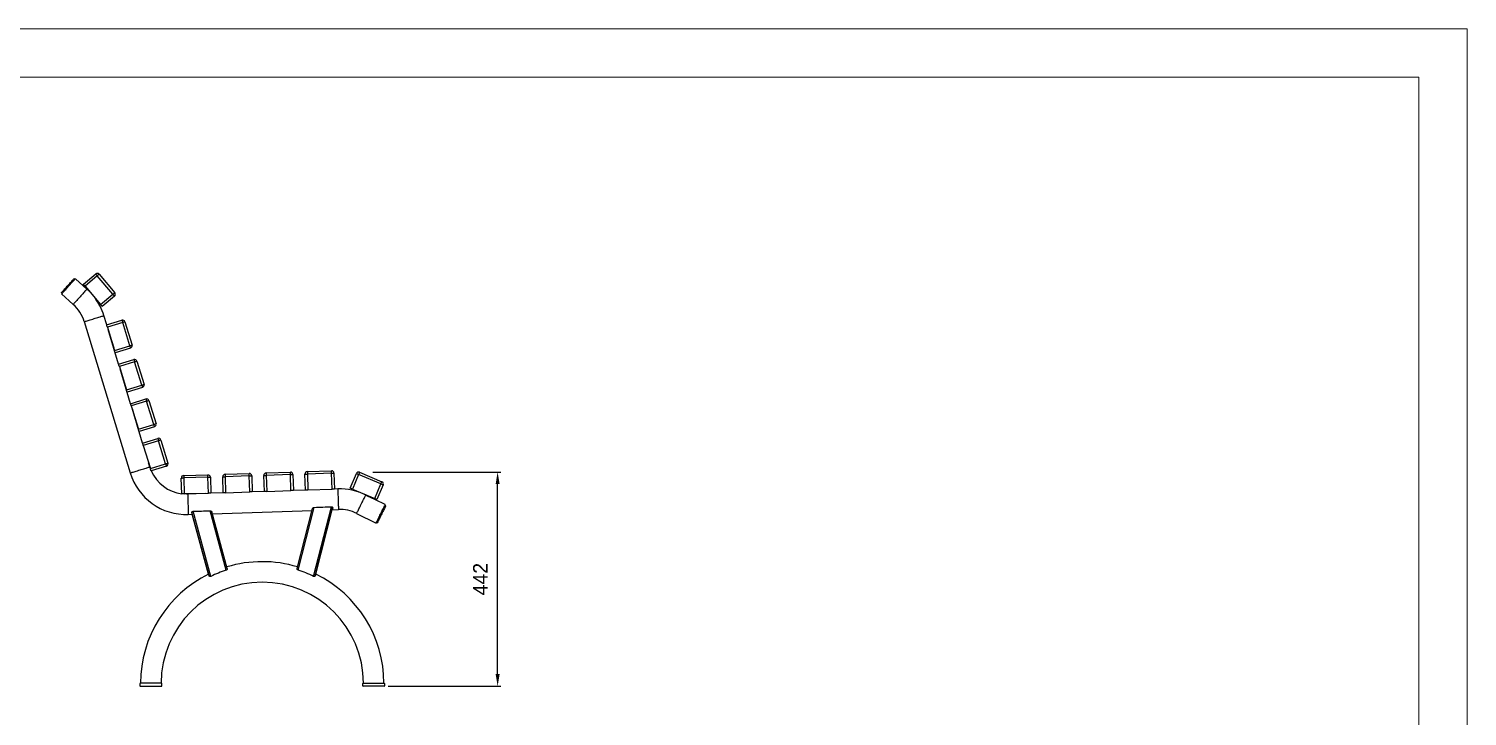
# Model space of a CAD drawing. Header units: millimetres. Extents: x 5242 to 11182, y -3002 to 1198.
# Drawn here: x 8212 to 11182, y -222 to 1198 of the extents above; entities that cross this region are included whole.
import ezdxf

# ---------------------------------------------------------------- set-up
doc = ezdxf.new("R2010")
doc.units = ezdxf.units.MM
doc.header["$PDSIZE"] = -1
doc.layers.add('KONTUR', color=7, linetype='Continuous', lineweight=15)
doc.layers.add('tabelka', color=155, linetype='Continuous')
doc.layers.add('WYMIAR', color=96, linetype='Continuous')
doc.dimstyles.new('1-1', dxfattribs={"dimtxt": 30, "dimasz": 25, "dimexe": 6.25, "dimexo": 30, "dimgap": 20.625, "dimtad": 1, "dimdec": 1, "dimtxsty": 'Standard', "dimcen": 0, "dimclrd": 2, "dimclre": 2, "dimclrt": 2, "dimadec": 0, "dimazin": 0, "dimtfac": 1, "dimtdec": 1, "dimtmove": 0, "dimatfit": 3, "dimfxl": 0, "dimarcsym": 0})

# ---------------------------------------------------------------- blocks, each defined once
blk = doc.blocks.new('bok')
at = {"layer": 'KONTUR', "color": 0, "linetype": 'Continuous', "lineweight": -2}
for p, q in [((-1131.5, 753.2), (-1133, 754.5)), ((-1106.6, 732.8), (-1130.5, 754.3)), ((-1113.7, 742.9), (-1088.4, 764.1)), ((-1085.2, 760.3), (-1110.5, 739.1)), ((-1053.1, 722), (-1085.2, 760.3)), ((-1081.4, 763.5), (-1049.3, 725.2)), ((-1159.2, 725.4), (-1157.8, 724)), ((-1158.8, 722.8), (-1134.9, 701.3)), ((-1110.5, 739.1), (-1078.4, 700.8)), ((-1108.3, 734.4), (-1107.7, 734.9)), ((-1108.3, 734.4), (-1106.6, 732.8)), ((-1078.4, 700.8), (-1053.1, 722)), ((-1049.9, 718.2), (-1075.2, 696.9)), ((-1082, 704.3), (-1082.8, 703.6)), ((-1112.2, 665.7), (-1017.3, 353.2)), ((-1065.8, 658.8), (-1071.7, 678)), ((-1065.9, 658.8), (-1034.3, 668.4)), ((-1032.8, 663.7), (-1064.4, 654)), ((-1064.4, 654), (-1049.8, 606.2)), ((-1018.2, 615.8), (-1032.8, 663.7)), ((-1028.1, 665.1), (-1013.4, 617.3)), ((-1041.1, 577.5), (-1062.9, 649.2)), ((-1062.8, 648.8), (-1051.4, 611.2)), ((-1049.8, 606.2), (-1018.2, 615.8)), ((-1016.8, 611.1), (-1048.3, 601.4)), ((-1041.1, 577.5), (-1009.6, 587.1)), ((-1008.1, 582.3), (-1039.7, 572.7)), ((-1039.7, 572.7), (-1025.1, 524.9)), ((-1016.4, 496.1), (-1038.2, 567.9)), ((-1038.1, 567.5), (-1026.7, 529.9)), ((-993.5, 534.5), (-1008.1, 582.3)), ((-1003.3, 583.8), (-988.7, 536)), ((-1025.1, 524.9), (-993.5, 534.5)), ((-992, 529.7), (-1023.6, 520.1)), ((-1016.4, 496.1), (-984.9, 505.8)), ((-983.4, 501), (-1015, 491.4)), ((-1015, 491.4), (-1000.3, 443.5)), ((-991.7, 414.8), (-1013.5, 486.6)), ((-1013.4, 486.1), (-1001.9, 448.6)), ((-968.8, 453.2), (-983.4, 501)), ((-978.6, 502.5), (-964, 454.7)), ((-1000.3, 443.5), (-968.8, 453.2)), ((-967.3, 448.4), (-998.9, 438.8)), ((-991.7, 414.8), (-960.2, 424.4)), ((-958.7, 419.7), (-990.3, 410)), ((-944.1, 371.9), (-958.7, 419.7)), ((-953.9, 421.1), (-939.3, 373.3)), ((-990.3, 410), (-975.7, 362.2)), ((-976.7, 365.5), (-979.3, 374.2)), ((-976.2, 363.9), (-976.7, 365.5)), ((-975.7, 362.2), (-944.1, 371.9)), ((-942.6, 367.1), (-974.2, 357.4)), ((-651.6, 355.8), (-601.6, 357.6)), ((-910.8, 309.6), (-911.7, 342.6)), ((-906.8, 347.7), (-856.9, 349)), ((-856.7, 344), (-906.7, 342.7)), ((-906.7, 342.7), (-905.8, 309.7)), ((-855.9, 311.1), (-856.7, 344)), ((-851.7, 344.2), (-850.9, 311.2)), ((-825.2, 312), (-826.3, 345)), ((-821.5, 350.2), (-771.5, 351.9)), ((-771.4, 346.9), (-821.3, 345.2)), ((-821.3, 345.2), (-820.2, 312.2)), ((-770.2, 313.9), (-771.4, 346.9)), ((-766.4, 347.1), (-765.2, 314.1)), ((-740.2, 314.9), (-741.4, 347.8)), ((-736.5, 353), (-686.6, 354.8)), ((-686.4, 349.8), (-736.4, 348)), ((-736.4, 348), (-735.2, 315)), ((-685.3, 316.8), (-686.4, 349.8)), ((-681.4, 349.9), (-680.3, 317)), ((-655.3, 317.7), (-656.4, 350.7)), ((-601.5, 352.6), (-651.4, 350.8)), ((-651.4, 350.8), (-650.3, 317.9)), ((-600.3, 319.6), (-601.5, 352.6)), ((-596.5, 352.8), (-595.3, 319.8)), ((-563.1, 321.5), (-550.2, 351.9)), ((-545.6, 349.9), (-558.5, 319.6)), ((-499.5, 330.4), (-545.6, 349.9)), ((-543.6, 354.5), (-497.6, 335)), ((-512.4, 300), (-499.5, 330.4)), ((-494.9, 328.4), (-507.8, 298.1)), ((-905.8, 309.7), (-855.9, 311.1)), ((-860.9, 310.9), (-898.7, 309.7)), ((-861.3, 310.9), (-898.7, 309.7)), ((-825.2, 312.1), (-850.9, 311.3)), ((-820.2, 312.2), (-770.2, 313.9)), ((-740.2, 314.9), (-767.8, 314)), ((-735.2, 315), (-685.3, 316.8)), ((-655.3, 317.8), (-682.8, 316.9)), ((-650.3, 317.9), (-600.3, 319.6)), ((-588.7, 320), (-597.9, 319.7)), ((-558.5, 319.6), (-512.4, 300)), ((-554.4, 316.2), (-554.1, 317.1)), ((-490.7, 287.6), (-530.9, 307.5)), ((-530.9, 307.5), (-517.5, 300.9)), ((-517.2, 301.5), (-517.5, 300.9)), ((-897.3, 267.3), (-888.9, 267.6)), ((-854.3, 140.5), (-889.9, 271.3)), ((-855.4, 144.1), (-889, 267.6)), ((-850.9, 139.4), (-887.5, 273.8)), ((-819.1, 152.1), (-852.5, 274.9)), ((-816.9, 155.4), (-848.8, 272.5)), ((-847.8, 268.9), (-641.9, 275.8)), ((-672.7, 155.6), (-641, 279.4)), ((-670.5, 152.3), (-637.2, 281.9)), ((-638.7, 139.5), (-601.8, 283.3)), ((-635.3, 140.6), (-599.3, 280.9)), ((-634.2, 144.2), (-600.1, 277.2)), ((-600.1, 277.2), (-587.3, 277.6)), ((-549.7, 269.5), (-509.5, 249.6)), ((-489.6, 285.3), (-491.4, 286.2)), ((-508.8, 251), (-507, 250.1)), ((-997.1, -81.9), (-997.1, -86.9)), ((-952.6, -81.4), (-996.6, -81.4)), ((-996.6, -87.4), (-952.6, -87.4)), ((-952.1, -86.9), (-952.1, -81.9)), ((-537.1, -86.9), (-537.1, -81.9)), ((-536.6, -81.4), (-492.6, -81.4)), ((-492.6, -87.4), (-536.6, -87.4)), ((-492.1, -81.9), (-492.1, -86.9))]:
    blk.add_line(p, q, dxfattribs=at)
at = {"layer": 'KONTUR', "color": 0, "linetype": 'Continuous', "lineweight": -2, "flags": 128}
for points in [[(-1159.2, 725.4), (-1159.2, 725.5), (-1158.8, 725.8), (-1158.3, 726.5), (-1157.5, 727.4), (-1156.4, 728.5), (-1155.3, 729.8), (-1153.9, 731.3), (-1152.4, 733), (-1150.7, 734.8), (-1149, 736.7), (-1147.3, 738.7), (-1145.5, 740.7), (-1143.7, 742.6), (-1142, 744.6), (-1140.3, 746.4), (-1138.8, 748.1), (-1137.4, 749.7), (-1136.1, 751.1), (-1135.1, 752.2), (-1134.2, 753.2), (-1133.6, 753.9), (-1133.2, 754.3), (-1133, 754.5), (-1133, 754.5)], [(-1158.8, 722.8), (-1158.8, 722.9), (-1158.4, 723.3), (-1157.9, 723.9), (-1157.1, 724.7), (-1156.1, 725.8), (-1155, 727.1), (-1153.6, 728.6), (-1152.1, 730.3), (-1150.5, 732.1), (-1148.7, 734.1), (-1146.9, 736.1), (-1145.1, 738.1), (-1143.2, 740.2), (-1141.4, 742.2), (-1139.6, 744.2), (-1137.9, 746.1), (-1136.3, 747.8), (-1134.9, 749.4), (-1133.6, 750.8), (-1132.6, 752), (-1131.7, 753), (-1131.1, 753.7), (-1130.6, 754.1), (-1130.5, 754.3), (-1130.5, 754.3)], [(-1110.5, 739.1), (-1111.1, 739.8), (-1111.7, 740.5), (-1112.3, 741.2), (-1112.8, 741.8), (-1113.2, 742.3), (-1113.5, 742.6), (-1113.7, 742.8), (-1113.7, 742.9)], [(-1088.4, 764.1), (-1088.4, 764), (-1088.2, 763.8), (-1087.9, 763.5), (-1087.5, 763), (-1087, 762.4), (-1086.5, 761.7), (-1085.9, 761), (-1085.2, 760.3)], [(-1081.4, 763.5), (-1081.5, 763.4), (-1081.7, 763.3), (-1082, 763), (-1082.5, 762.6), (-1083.1, 762.1), (-1083.8, 761.5), (-1084.5, 760.9), (-1085.2, 760.3)], [(-1106.6, 732.8), (-1106.7, 732.7), (-1107, 732.3), (-1107.6, 731.6), (-1108.5, 730.7), (-1109.5, 729.6), (-1110.7, 728.2), (-1112.1, 726.7), (-1113.6, 724.9), (-1115.3, 723.1), (-1117.1, 721.1), (-1118.9, 719.1), (-1120.7, 717.1), (-1122.6, 715), (-1124.4, 713), (-1126.2, 711), (-1127.8, 709.2), (-1129.4, 707.5), (-1130.8, 705.9), (-1132, 704.6), (-1133, 703.4), (-1133.8, 702.5), (-1134.4, 701.8), (-1134.8, 701.4), (-1134.9, 701.3), (-1134.9, 701.3)], [(-1099.4, 725.8), (-1101.8, 728.3), (-1106.6, 732.8)], [(-1053.1, 722), (-1052.3, 722.6), (-1051.6, 723.2), (-1051, 723.8), (-1050.4, 724.3), (-1049.9, 724.7), (-1049.6, 725), (-1049.3, 725.1), (-1049.3, 725.2)], [(-1053.1, 722), (-1052.5, 721.2), (-1051.9, 720.5), (-1051.3, 719.9), (-1050.8, 719.3), (-1050.4, 718.8), (-1050.1, 718.4), (-1049.9, 718.2), (-1049.9, 718.2)], [(-1075.2, 696.9), (-1075.2, 697), (-1075.4, 697.2), (-1075.7, 697.6), (-1076.1, 698.1), (-1076.6, 698.6), (-1077.1, 699.3), (-1077.7, 700), (-1078.4, 700.8)], [(-1112.2, 665.7), (-1112.1, 665.7), (-1111.6, 665.9), (-1110.7, 666.1), (-1109.5, 666.5), (-1108.1, 666.9), (-1106.3, 667.5), (-1104.3, 668.1), (-1102.1, 668.7), (-1099.7, 669.5), (-1097.2, 670.2), (-1094.6, 671), (-1092, 671.8), (-1089.3, 672.6), (-1086.7, 673.4), (-1084.2, 674.2), (-1081.8, 674.9), (-1079.6, 675.6), (-1077.6, 676.2), (-1075.9, 676.7), (-1074.4, 677.2), (-1073.2, 677.5), (-1072.4, 677.8), (-1071.9, 677.9), (-1071.7, 678), (-1071.7, 678)], [(-1064.4, 654), (-1064.7, 654.9), (-1065, 655.8), (-1065.2, 656.7), (-1065.4, 657.4), (-1065.6, 658), (-1065.7, 658.4), (-1065.8, 658.7), (-1065.9, 658.8)], [(-1034.3, 668.4), (-1034.3, 668.3), (-1034.2, 668.1), (-1034.1, 667.6), (-1033.9, 667), (-1033.7, 666.3), (-1033.4, 665.5), (-1033.1, 664.6), (-1032.8, 663.7)], [(-1028.1, 665.1), (-1028.1, 665.1), (-1028.4, 665), (-1028.9, 664.9), (-1029.5, 664.7), (-1030.2, 664.5), (-1031, 664.2), (-1031.9, 663.9), (-1032.8, 663.7)], [(-1048.3, 601.4), (-1048.3, 601.5), (-1048.4, 601.8), (-1048.6, 602.2), (-1048.7, 602.8), (-1049, 603.5), (-1049.2, 604.4), (-1049.5, 605.3), (-1049.8, 606.2)], [(-1018.2, 615.8), (-1017.3, 616.1), (-1016.4, 616.4), (-1015.6, 616.7), (-1014.8, 616.9), (-1014.2, 617.1), (-1013.8, 617.2), (-1013.5, 617.3), (-1013.4, 617.3)], [(-1018.2, 615.8), (-1017.9, 614.9), (-1017.7, 614), (-1017.4, 613.2), (-1017.2, 612.5), (-1017, 611.9), (-1016.9, 611.4), (-1016.8, 611.2), (-1016.8, 611.1)], [(-1039.7, 572.7), (-1040, 573.6), (-1040.2, 574.5), (-1040.5, 575.3), (-1040.7, 576.1), (-1040.9, 576.7), (-1041, 577.1), (-1041.1, 577.4), (-1041.1, 577.5)], [(-1009.6, 587.1), (-1009.5, 587), (-1009.5, 586.8), (-1009.3, 586.3), (-1009.1, 585.7), (-1008.9, 585), (-1008.7, 584.2), (-1008.4, 583.3), (-1008.1, 582.3)], [(-1003.3, 583.8), (-1003.4, 583.8), (-1003.7, 583.7), (-1004.1, 583.5), (-1004.7, 583.4), (-1005.5, 583.1), (-1006.3, 582.9), (-1007.2, 582.6), (-1008.1, 582.3)], [(-993.5, 534.5), (-992.6, 534.8), (-991.7, 535.1), (-990.8, 535.3), (-990.1, 535.6), (-989.5, 535.7), (-989.1, 535.9), (-988.8, 536), (-988.7, 536)], [(-1023.6, 520.1), (-1023.6, 520.2), (-1023.7, 520.5), (-1023.8, 520.9), (-1024, 521.5), (-1024.2, 522.2), (-1024.5, 523), (-1024.8, 523.9), (-1025.1, 524.9)], [(-993.5, 534.5), (-993.2, 533.6), (-992.9, 532.7), (-992.7, 531.9), (-992.5, 531.1), (-992.3, 530.5), (-992.1, 530.1), (-992.1, 529.8), (-992, 529.7)], [(-984.9, 505.8), (-984.8, 505.7), (-984.7, 505.4), (-984.6, 505), (-984.4, 504.4), (-984.2, 503.7), (-984, 502.8), (-983.7, 501.9), (-983.4, 501)], [(-1015, 491.4), (-1015.2, 492.3), (-1015.5, 493.2), (-1015.8, 494), (-1016, 494.7), (-1016.2, 495.3), (-1016.3, 495.8), (-1016.4, 496), (-1016.4, 496.1)], [(-978.6, 502.5), (-978.7, 502.4), (-979, 502.4), (-979.4, 502.2), (-980, 502), (-980.7, 501.8), (-981.6, 501.6), (-982.5, 501.3), (-983.4, 501)], [(-968.8, 453.2), (-967.8, 453.5), (-966.9, 453.8), (-966.1, 454), (-965.4, 454.2), (-964.8, 454.4), (-964.4, 454.5), (-964.1, 454.6), (-964, 454.7)], [(-968.8, 453.2), (-968.5, 452.3), (-968.2, 451.4), (-968, 450.5), (-967.7, 449.8), (-967.6, 449.2), (-967.4, 448.8), (-967.3, 448.5), (-967.3, 448.4)], [(-998.9, 438.8), (-998.9, 438.9), (-999, 439.1), (-999.1, 439.6), (-999.3, 440.2), (-999.5, 440.9), (-999.8, 441.7), (-1000, 442.6), (-1000.3, 443.5)], [(-960.2, 424.4), (-960.2, 424.4), (-960.1, 424.1), (-959.9, 423.6), (-959.8, 423), (-959.5, 422.3), (-959.3, 421.5), (-959, 420.6), (-958.7, 419.7)], [(-953.9, 421.1), (-954, 421.1), (-954.3, 421), (-954.7, 420.9), (-955.3, 420.7), (-956.1, 420.5), (-956.9, 420.2), (-957.8, 420), (-958.7, 419.7)], [(-990.3, 410), (-990.6, 411), (-990.8, 411.8), (-991.1, 412.7), (-991.3, 413.4), (-991.5, 414), (-991.6, 414.4), (-991.7, 414.7), (-991.7, 414.8)], [(-1017.3, 353.2), (-1017.1, 353.2), (-1016.6, 353.4), (-1015.7, 353.6), (-1014.5, 354), (-1013.1, 354.4), (-1011.3, 355), (-1009.3, 355.6), (-1007.1, 356.3), (-1004.7, 357), (-1002.2, 357.7), (-999.6, 358.5), (-997, 359.3), (-994.3, 360.1), (-991.7, 360.9), (-989.2, 361.7), (-986.8, 362.4), (-984.6, 363.1), (-982.6, 363.7), (-980.9, 364.2), (-979.4, 364.7), (-978.2, 365), (-977.4, 365.3), (-976.9, 365.5), (-976.7, 365.5), (-976.7, 365.5)], [(-977.3, 367.5), (-977.2, 367.4), (-977.2, 367.4)], [(-974.2, 357.4), (-974.2, 357.5), (-974.3, 357.8), (-974.4, 358.2), (-974.6, 358.8), (-974.8, 359.5), (-975.1, 360.4), (-975.4, 361.3), (-975.7, 362.2)], [(-944.1, 371.9), (-943.2, 372.1), (-942.3, 372.4), (-941.4, 372.7), (-940.7, 372.9), (-940.1, 373.1), (-939.7, 373.2), (-939.4, 373.3), (-939.3, 373.3)], [(-944.1, 371.9), (-943.8, 370.9), (-943.5, 370), (-943.3, 369.2), (-943.1, 368.5), (-942.9, 367.9), (-942.8, 367.4), (-942.7, 367.2), (-942.6, 367.1)], [(-601.5, 352.6), (-601.5, 353.6), (-601.5, 354.5), (-601.5, 355.4), (-601.6, 356.1), (-601.6, 356.7), (-601.6, 357.2), (-601.6, 357.5), (-601.6, 357.6)], [(-911.7, 342.6), (-911.6, 342.6), (-911.3, 342.6), (-910.9, 342.6), (-910.2, 342.6), (-909.5, 342.7), (-908.6, 342.7), (-907.7, 342.7), (-906.7, 342.7)], [(-906.8, 347.7), (-906.8, 347.6), (-906.8, 347.4), (-906.8, 346.9), (-906.8, 346.3), (-906.8, 345.5), (-906.8, 344.7), (-906.7, 343.7), (-906.7, 342.7)], [(-856.7, 344), (-856.8, 345), (-856.8, 346), (-856.8, 346.8), (-856.8, 347.6), (-856.8, 348.2), (-856.8, 348.7), (-856.9, 348.9), (-856.9, 349)], [(-856.7, 344), (-855.8, 344.1), (-854.8, 344.1), (-854, 344.1), (-853.2, 344.1), (-852.6, 344.2), (-852.1, 344.2), (-851.8, 344.2), (-851.7, 344.2)], [(-826.3, 345), (-826.2, 345), (-825.9, 345), (-825.5, 345), (-824.9, 345.1), (-824.1, 345.1), (-823.2, 345.1), (-822.3, 345.1), (-821.3, 345.2)], [(-821.5, 350.2), (-821.5, 350.1), (-821.5, 349.8), (-821.5, 349.3), (-821.5, 348.7), (-821.4, 348), (-821.4, 347.1), (-821.4, 346.2), (-821.3, 345.2)], [(-771.4, 346.9), (-771.4, 347.9), (-771.4, 348.8), (-771.5, 349.7), (-771.5, 350.5), (-771.5, 351.1), (-771.5, 351.5), (-771.5, 351.8), (-771.5, 351.9)], [(-771.4, 346.9), (-770.4, 347), (-769.4, 347), (-768.6, 347), (-767.8, 347), (-767.2, 347.1), (-766.7, 347.1), (-766.5, 347.1), (-766.4, 347.1)], [(-741.4, 347.8), (-741.3, 347.8), (-741, 347.9), (-740.5, 347.9), (-739.9, 347.9), (-739.2, 347.9), (-738.3, 347.9), (-737.3, 348), (-736.4, 348)], [(-736.5, 353), (-736.5, 352.9), (-736.5, 352.6), (-736.5, 352.2), (-736.5, 351.5), (-736.5, 350.8), (-736.4, 349.9), (-736.4, 349), (-736.4, 348)], [(-686.4, 349.8), (-686.4, 350.7), (-686.5, 351.7), (-686.5, 352.5), (-686.5, 353.3), (-686.5, 353.9), (-686.6, 354.4), (-686.6, 354.7), (-686.6, 354.8)], [(-686.4, 349.8), (-685.4, 349.8), (-684.5, 349.8), (-683.6, 349.9), (-682.9, 349.9), (-682.2, 349.9), (-681.8, 349.9), (-681.5, 349.9), (-681.4, 349.9)], [(-656.4, 350.7), (-656.3, 350.7), (-656, 350.7), (-655.6, 350.7), (-655, 350.7), (-654.2, 350.7), (-653.3, 350.8), (-652.4, 350.8), (-651.4, 350.8)], [(-651.6, 355.8), (-651.6, 355.7), (-651.6, 355.5), (-651.6, 355), (-651.5, 354.4), (-651.5, 353.6), (-651.5, 352.8), (-651.5, 351.8), (-651.4, 350.8)], [(-601.5, 352.6), (-600.5, 352.6), (-599.5, 352.7), (-598.7, 352.7), (-597.9, 352.7), (-597.3, 352.7), (-596.8, 352.8), (-596.6, 352.8), (-596.5, 352.8)], [(-550.2, 351.9), (-550.1, 351.9), (-549.8, 351.7), (-549.4, 351.6), (-548.8, 351.3), (-548.1, 351), (-547.3, 350.7), (-546.5, 350.3), (-545.6, 349.9)], [(-543.6, 354.5), (-543.7, 354.4), (-543.8, 354.2), (-543.9, 353.8), (-544.2, 353.2), (-544.5, 352.5), (-544.8, 351.7), (-545.2, 350.8), (-545.6, 349.9)], [(-499.5, 330.4), (-499.2, 331.3), (-498.8, 332.2), (-498.5, 333), (-498.2, 333.7), (-497.9, 334.2), (-497.7, 334.7), (-497.6, 334.9), (-497.6, 335)], [(-499.5, 330.4), (-498.6, 330), (-497.8, 329.7), (-497, 329.3), (-496.3, 329), (-495.7, 328.8), (-495.3, 328.6), (-495, 328.5), (-494.9, 328.4)], [(-905.8, 309.7), (-906.8, 309.7), (-907.8, 309.7), (-908.6, 309.7), (-909.4, 309.7), (-910, 309.6), (-910.5, 309.6), (-910.7, 309.6), (-910.8, 309.6)], [(-898.7, 309.7), (-904.1, 309.7), (-905.8, 309.8)], [(-898.7, 309.7), (-898.7, 309.5), (-898.6, 308.9), (-898.6, 308.1), (-898.6, 306.8), (-898.5, 305.3), (-898.5, 303.5), (-898.4, 301.4), (-898.3, 299.1), (-898.2, 296.6), (-898.1, 294), (-898.1, 291.2), (-898, 288.5), (-897.9, 285.7), (-897.8, 283), (-897.7, 280.4), (-897.6, 277.9), (-897.5, 275.6), (-897.5, 273.5), (-897.4, 271.7), (-897.3, 270.1), (-897.3, 268.9), (-897.3, 268), (-897.3, 267.5), (-897.3, 267.3)], [(-850.9, 311.2), (-851, 311.2), (-851.2, 311.2), (-851.7, 311.2), (-852.3, 311.2), (-853.1, 311.1), (-854, 311.1), (-854.9, 311.1), (-855.9, 311.1)], [(-820.2, 312.2), (-821.2, 312.2), (-822.1, 312.1), (-823, 312.1), (-823.7, 312.1), (-824.3, 312.1), (-824.8, 312), (-825.1, 312), (-825.2, 312)], [(-765.2, 314.1), (-765.3, 314.1), (-765.6, 314.1), (-766.1, 314.1), (-766.7, 314.1), (-767.4, 314), (-768.3, 314), (-769.2, 314), (-770.2, 313.9)], [(-735.2, 315), (-736.2, 315), (-737.1, 315), (-738, 314.9), (-738.8, 314.9), (-739.4, 314.9), (-739.8, 314.9), (-740.1, 314.9), (-740.2, 314.9)], [(-680.3, 317), (-680.4, 316.9), (-680.6, 316.9), (-681.1, 316.9), (-681.7, 316.9), (-682.5, 316.9), (-683.3, 316.8), (-684.3, 316.8), (-685.3, 316.8)], [(-650.3, 317.9), (-651.2, 317.8), (-652.2, 317.8), (-653, 317.8), (-653.8, 317.7), (-654.4, 317.7), (-654.9, 317.7), (-655.2, 317.7), (-655.3, 317.7)], [(-595.3, 319.8), (-595.4, 319.8), (-595.7, 319.8), (-596.1, 319.8), (-596.8, 319.7), (-597.5, 319.7), (-598.4, 319.7), (-599.3, 319.6), (-600.3, 319.6)], [(-588.7, 320), (-588.7, 319.8), (-588.7, 319.3), (-588.6, 318.4), (-588.6, 317.2), (-588.5, 315.6), (-588.5, 313.8), (-588.4, 311.7), (-588.3, 309.4), (-588.3, 306.9), (-588.2, 304.3), (-588.1, 301.6), (-588, 298.8), (-587.9, 296), (-587.8, 293.3), (-587.7, 290.7), (-587.6, 288.2), (-587.6, 285.9), (-587.5, 283.8), (-587.4, 282), (-587.4, 280.5), (-587.3, 279.2), (-587.3, 278.3), (-587.3, 277.8), (-587.3, 277.6)], [(-558.5, 319.6), (-559.4, 319.9), (-560.2, 320.3), (-561, 320.6), (-561.7, 320.9), (-562.3, 321.2), (-562.7, 321.4), (-563, 321.5), (-563.1, 321.5)], [(-549.7, 269.5), (-549.6, 269.6), (-549.4, 270.1), (-549, 270.9), (-548.4, 272), (-547.7, 273.4), (-546.9, 275), (-546, 276.9), (-545, 279), (-543.9, 281.2), (-542.7, 283.6), (-541.5, 286), (-540.3, 288.5), (-539, 291), (-537.8, 293.4), (-536.7, 295.8), (-535.6, 298), (-534.5, 300), (-533.6, 301.9), (-532.8, 303.6), (-532.1, 304.9), (-531.6, 306), (-531.2, 306.8), (-531, 307.3), (-530.9, 307.5), (-530.9, 307.5)], [(-507.8, 298.1), (-507.9, 298.1), (-508.2, 298.2), (-508.6, 298.4), (-509.2, 298.6), (-509.9, 298.9), (-510.7, 299.3), (-511.5, 299.6), (-512.4, 300)], [(-509.5, 249.6), (-509.5, 249.7), (-509.2, 250.1), (-508.9, 250.8), (-508.4, 251.9), (-507.7, 253.2), (-506.9, 254.8), (-506, 256.6), (-505, 258.6), (-503.9, 260.8), (-502.8, 263.1), (-501.6, 265.6), (-500.4, 268), (-499.1, 270.5), (-497.9, 273), (-496.7, 275.4), (-495.6, 277.6), (-494.6, 279.7), (-493.6, 281.6), (-492.8, 283.3), (-492.1, 284.8), (-491.5, 285.9), (-491.1, 286.8), (-490.8, 287.3), (-490.7, 287.6), (-490.7, 287.6)], [(-489.6, 285.3), (-489.6, 285.3), (-489.7, 285.1), (-490, 284.5), (-490.4, 283.7), (-491, 282.5), (-491.7, 281.1), (-492.5, 279.5), (-493.4, 277.6), (-494.4, 275.5), (-495.5, 273.3), (-496.7, 271), (-497.9, 268.6), (-499, 266.2), (-500.2, 263.8), (-501.4, 261.5), (-502.4, 259.4), (-503.4, 257.3), (-504.4, 255.5), (-505.1, 253.9), (-505.8, 252.5), (-506.3, 251.5), (-506.7, 250.7), (-506.9, 250.3), (-507, 250.1)]]:
    blk.add_lwpolyline(points, dxfattribs=at)
at = {"layer": 'KONTUR', "color": 0, "linetype": 'Continuous', "lineweight": -2}
for centre, radius, start, end in [((-1085.2, 760.3), 5, 40, 130), ((-1107.4, 734.5), 0.5, 40, 130), ((-1187.6, 642.7), 121.2, 43.2696, 48.007), ((-1187.6, 642.7), 121.2, 16.9092, 36.7304), ((-1187.6, 642.7), 121.2, 30.1267, 36.7304), ((-1053.1, 722), 5, 310, 40), ((-1187.6, 642.7), 78.8, 16.9092, 48.007), ((-1082.3, 704.7), 0.5, 310, 40), ((-1032.8, 663.7), 5, 17, 107), ((-1063.3, 648.6), 0.5, 17, 20.1374), ((-1051.9, 611.3), 0.5, 347.923, 17), ((-1018.2, 615.8), 5, 287, 17), ((-1038.5, 567.3), 0.5, 17, 20.1374), ((-1008.1, 582.3), 5, 17, 107), ((-993.5, 534.5), 5, 287, 17), ((-1027.1, 530), 0.5, 347.923, 17), ((-983.4, 501), 5, 17, 107), ((-1013.8, 486), 0.5, 17, 20.1374), ((-1002.4, 448.7), 0.5, 347.923, 17), ((-968.8, 453.2), 5, 287, 17), ((-958.7, 419.7), 5, 17, 107), ((-901.3, 388.4), 78.8, 203.0682, 263.0244), ((-944.1, 371.9), 5, 287, 17), ((-601.5, 352.6), 5, 2, 92), ((-901.3, 388.4), 121.2, 196.9092, 271.9092), ((-906.7, 342.7), 5, 91.5, 181.5), ((-856.7, 344), 5, 1.5, 91.5), ((-821.3, 345.2), 5, 92, 182), ((-771.4, 346.9), 5, 2, 92), ((-736.4, 348), 5, 92, 182), ((-686.4, 349.8), 5, 2, 92), ((-651.4, 350.8), 5, 92, 182), ((-545.6, 349.9), 5, 67, 157), ((-499.5, 330.4), 5, 337, 67), ((-900.3, 309.4), 0.5, 91.5, 152.4016), ((-901.3, 388.4), 78.8, 270.3722, 271.9092), ((-861.3, 310.4), 0.5, 85.0456, 91.5), ((-584.6, 198.9), 121.2, 63.6583, 91.9092), ((-584.6, 198.9), 121.2, 63.6583, 75.5676), ((-553.6, 316.9), 0.5, 67, 157), ((-517.7, 301.7), 0.5, 337, 67), ((-584.6, 198.9), 78.8, 63.6583, 91.9092), ((-744.6, -81.4), 251.2, 73.1153, 106.9637), ((-744.6, -81.4), 251.2, 116.1531, 180), ((-744.6, -81.4), 208.8, 0, 180), ((-744.6, -81.4), 251.2, 0, 63.9117), ((-996.6, -81.9), 0.5, 90, 180), ((-996.6, -86.9), 0.5, 180, 270), ((-952.6, -81.9), 0.5, 0, 90), ((-952.6, -86.9), 0.5, 270, 0), ((-536.6, -81.9), 0.5, 90, 180), ((-536.6, -86.9), 0.5, 180, 270), ((-492.6, -81.9), 0.5, 0, 90), ((-492.6, -86.9), 0.5, 270, 0)]:
    blk.add_arc(centre, radius, start, end, dxfattribs=at)
for centre, major_axis, ratio, start_param, end_param in [((-894.6, 288.6), (-5.7, 21), 0.003786, 3.140697, 3.742383), ((3065.2, 420.6), (5596.6, 186.5), 0.003786, 3.92805, 3.936834), ((-2878.2, 222.5), (3227.3, 107.6), 0.006565, 5.479713, 5.495098), ((-594.6, 298.6), (5.5, 21.4), 0.006565, 2.541837, 3.143513)]:
    blk.add_ellipse(centre, major_axis=major_axis, ratio=ratio, start_param=start_param, end_param=end_param, dxfattribs=at)
for points, knots in [([(-889.9, 271.3), (-889.9, 271.6), (-890, 272.1), (-889.6, 272.9), (-889, 273.4), (-888.3, 273.7), (-887.8, 273.8), (-887.5, 273.8), (-887.5, 273.8)], [0, 0, 0, 0, 0.2899596, 0.5216765, 0.6958909, 0.8398538, 0.984251, 1, 1, 1, 1]), ([(-852.5, 274.9), (-852.3, 274.9), (-851.7, 274.8), (-850.7, 274.5), (-849.7, 273.9), (-849, 273.2), (-848.9, 272.7), (-848.8, 272.5)], [0, 0, 0, 0, 0.112943, 0.297279, 0.5553, 0.820233, 1, 1, 1, 1]), ([(-641, 279.4), (-641, 279.4), (-640.9, 279.7), (-640.6, 280.3), (-639.7, 281.1), (-638.7, 281.6), (-637.8, 281.9), (-637.4, 281.9), (-637.2, 281.9)], [0, 0, 0, 0, 0.004282, 0.265722, 0.530315, 0.769937, 0.934981, 1, 1, 1, 1]), ([(-601.8, 283.3), (-601.6, 283.3), (-601.3, 283.3), (-600.7, 283.2), (-600, 282.9), (-599.5, 282.3), (-599.2, 281.6), (-599.2, 281.2), (-599.3, 280.9)], [0, 0, 0, 0, 0.072444, 0.221121, 0.356893, 0.542973, 0.787221, 1, 1, 1, 1]), ([(-819.1, 152.1), (-824.5, 150.3), (-835.3, 146.6), (-845.7, 141.8), (-850.9, 139.4)], [0, 0, 0, 0, 0.498777, 1, 1, 1, 1]), ([(-816.9, 155.4), (-816.9, 155.1), (-816.8, 154.5), (-817.3, 153.5), (-817.9, 152.8), (-818.5, 152.3), (-819, 152.2), (-819.1, 152.1)], [0, 0, 0, 0, 0.2811328, 0.5591079, 0.7556308, 0.9096566, 1, 1, 1, 1]), ([(-670.5, 152.3), (-670.6, 152.4), (-670.9, 152.5), (-671.4, 152.8), (-672.1, 153.4), (-672.6, 154.3), (-672.8, 155), (-672.8, 155.4), (-672.7, 155.6)], [0, 0, 0, 0, 0.044196, 0.179452, 0.364177, 0.609407, 0.859466, 1, 1, 1, 1]), ([(-638.7, 139.5), (-643.9, 141.9), (-654.2, 146.7), (-665.1, 150.5), (-670.5, 152.3)], [0, 0, 0, 0, 0.498772, 1, 1, 1, 1]), ([(-854.3, 140.5), (-854.5, 141.1), (-854.8, 142.3), (-855.1, 143.4), (-855.3, 144), (-855.3, 144), (-855.3, 144)], [0, 0, 0, 0, 0.272528, 0.5529, 0.82546, 1, 1, 1, 1]), ([(-850.9, 139.4), (-851, 139.3), (-851.3, 139.2), (-851.9, 139), (-852.6, 139.1), (-853.4, 139.3), (-854, 139.8), (-854.2, 140.3), (-854.3, 140.5)], [0, 0, 0, 0, 0.062109, 0.205293, 0.343212, 0.541858, 0.798677, 1, 1, 1, 1]), ([(-635.3, 140.6), (-635.4, 140.3), (-635.6, 139.8), (-636.4, 139.4), (-637.2, 139.2), (-637.9, 139.2), (-638.4, 139.4), (-638.7, 139.5), (-638.7, 139.5)], [0, 0, 0, 0, 0.292018, 0.526776, 0.703412, 0.849112, 0.995271, 1, 1, 1, 1]), ([(-634.3, 144.2), (-634.3, 144.2), (-634.3, 144.3), (-634.4, 143.8), (-634.7, 142.7), (-635.1, 141.3), (-635.3, 140.6)], [0, 0, 0, 0, 0.105364, 0.375931, 0.65434, 1, 1, 1, 1])]:
    blk.add_open_spline(points, degree=3, knots=knots, dxfattribs=at)
blk = doc.blocks.new('*D9')
at = {"layer": 'Defpoints', "color": 0}
for p in [(8892.9, 282.3), (9180.2, 282.3), (8924.2, -160.1)]:
    blk.add_point(p, dxfattribs=at)
at = {"layer": 'WYMIAR', "color": 2, "lineweight": -2}
for p, q in [((8922.9, 282.3), (9186.5, 282.3)), ((9180.2, -135.1), (9180.2, 257.3)), ((8954.2, -160.1), (9186.5, -160.1))]:
    blk.add_line(p, q, dxfattribs=at)
at = {"layer": 'WYMIAR', "color": 2}
for points in [[(9176.1, 257.3), (9184.4, 257.3), (9180.2, 282.3)], [(9176.1, -135.1), (9184.4, -135.1), (9180.2, -160.1)]]:
    blk.add_solid(points, dxfattribs=at)
at = {"layer": 'WYMIAR', "color": 2, "insert": (9144.6, 61.1), "char_height": 30, "attachment_point": 5, "rotation": 90}
blk.add_mtext('442', dxfattribs=at)

msp = doc.modelspace()

# ---------------------------------------------------------------- linework, layer by layer
at = {"layer": 'tabelka', "lineweight": 5}
for points in [[(5242.17, 1197.87), (11182.17, 1197.87), (11182.17, -3002.13), (5242.17, -3002.13)], [(5342.17, 1097.87), (11082.17, 1097.87), (11082.17, -2902.13), (5342.17, -2902.13)]]:
    msp.add_lwpolyline(points, close=True, dxfattribs=at)

# ---------------------------------------------------------------- block references
msp.add_blockref('bok', (9438.87, -72.65))

# ---------------------------------------------------------------- dimensions: what is measured, and where the dimension line sits
at = {"layer": 'WYMIAR'}
dim = msp.add_linear_dim(base=(9180.23, 282.27), p1=(8924.22, -160.06), p2=(8892.95, 282.27), angle=90, text='442', dimstyle='1-1', dxfattribs=at)
dim.commit()
dim.dimension.update_dxf_attribs({"geometry": '*D9', "text_midpoint": (9144.61, 61.1)})

doc.saveas('drawing.dxf')
